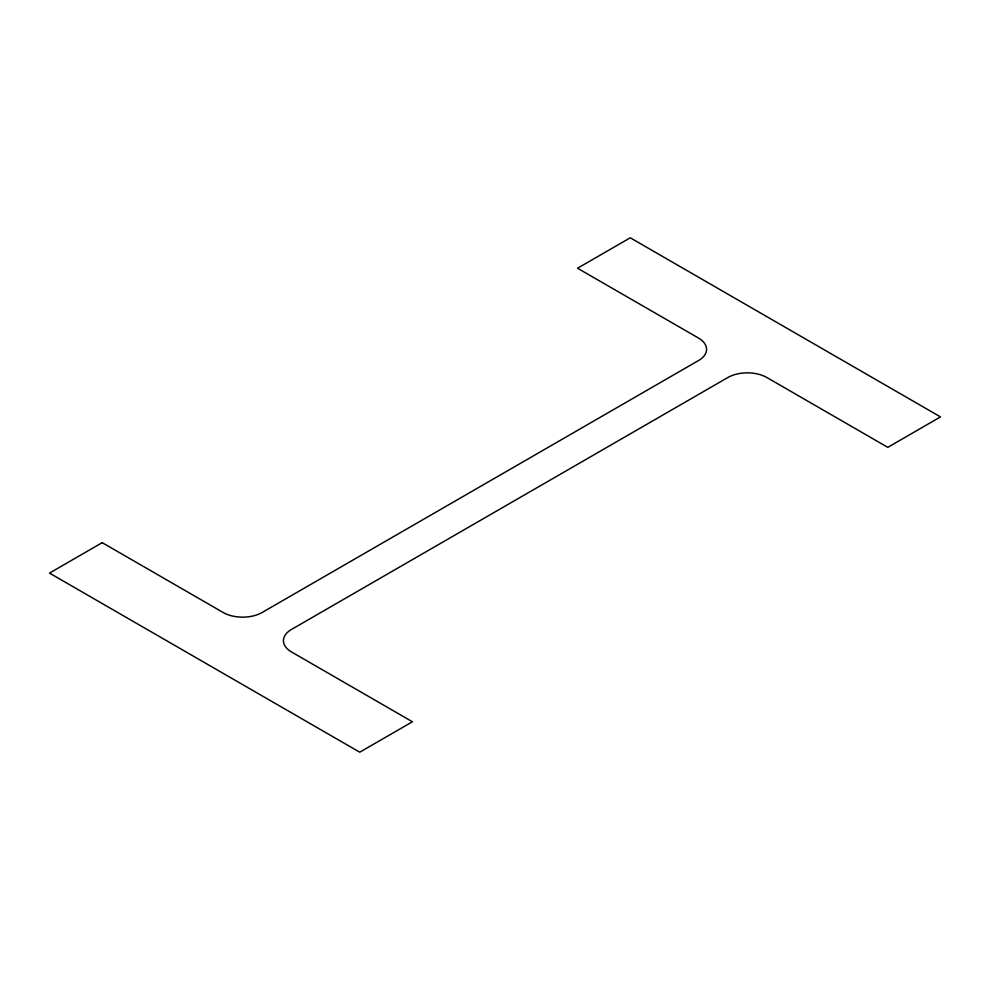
<?xml version="1.0" encoding="UTF-8"?>
<svg xmlns="http://www.w3.org/2000/svg" width="990" height="990" viewBox="0 0 990 990"><rect width="100%" height="100%" fill="white"/><g stroke="black" fill="none" stroke-linecap="round" stroke-linejoin="round"><path stroke-width="1.49" d="M102.205 542.656L49.5 573.099L359.741 752.202L412.446 721.772L291.506 651.952A27.572 15.914 0 0 1 291.506 629.442L727.86 377.512A27.572 15.914 0 0 1 766.854 377.512L887.795 447.344L940.5 416.901L630.259 237.798L577.554 268.228L698.495 338.048A27.572 15.914 0 0 1 698.495 360.558L262.14 612.488A27.572 15.914 0 0 1 223.146 612.488L102.205 542.656"/></g></svg>
